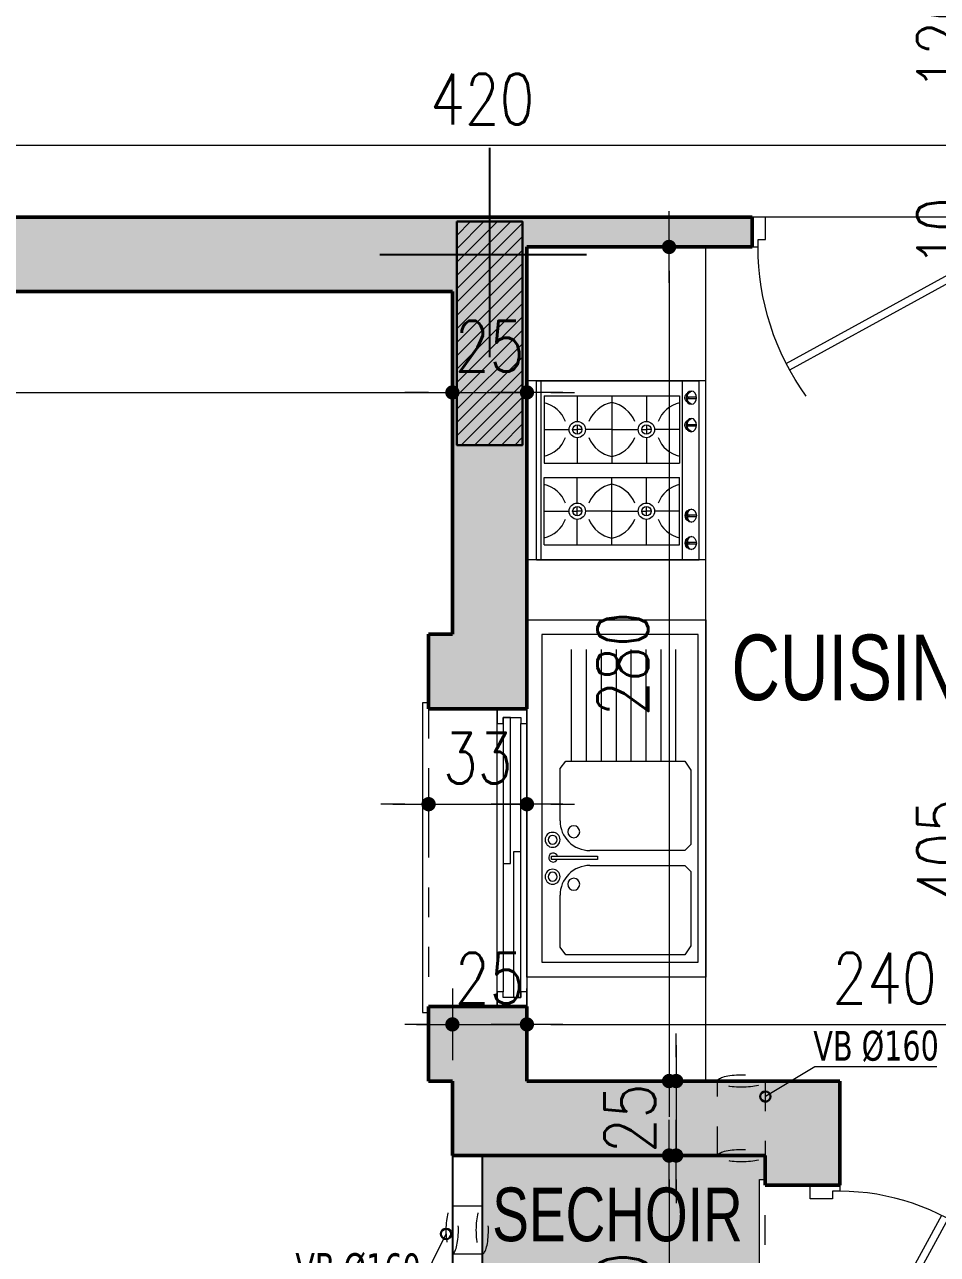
# Model space of a CAD drawing. Header units: millimetres. Extents: x 906 to 2589, y -1235 to -637.
# Drawn here: x 2503.765 to 2506.828, y -1219.846 to -1215.718 of the extents above; entities that cross this region are included whole.
import ezdxf

# ---------------------------------------------------------------- set-up
doc = ezdxf.new("R2010")
doc.units = ezdxf.units.MM
for name, pattern in [('AXES', [2, 1.25, -0.25, 0.25, -0.25]), ('CACHE', [0.375, 0.25, -0.125]), ('CONTINU', [0]), ('HIDDEN', [0.375, 0.25, -0.125])]:
    doc.linetypes.add(name, pattern=pattern)
doc.layers.get('DEFPOINTS').update_dxf_attribs({"color": 255, "lineweight": 13})
for name, color, linetype, lineweight in [('A-signe', 7, 'Continuous', 9), ('APPUITS', 7, 'Continuous', 18), ('DIM.', 4, 'Continuous', 25), ('Extracteur cuisine 300m3', 7, 'Continuous', 20), ('GARD- CORP', 7, 'Continuous', 25), ('interrompu', 7, 'HIDDEN', 15), ('MENUISERIE', 7, 'Continuous', 13), ('MUR 0.3', 7, 'Continuous', 30), ('MUR 0.5', 7, 'Continuous', 50), ('POTEAUX ARCH', 7, 'Continuous', 30), ('POTEAUX HACHURE', 7, 'Continuous', 15), ('SANITAIRE', 7, 'Continuous', 15), ('TEXTE', 7, 'Continuous', 20)]:
    doc.layers.add(name, color=color, linetype=linetype, lineweight=lineweight)
for name, color, linetype in [('AXE', 7, 'AXES'), ('TEINTE 3', 150, 'Continuous'), ('TEINTE SC', 254, 'Continuous')]:
    doc.layers.add(name, color=color, linetype=linetype)
doc.styles.add('atef', font='romans.shx', dxfattribs={"width": 0.8})
doc.styles.add('COTE', font='verdana.ttf', dxfattribs={"width": 0.7})
doc.styles.add('STYLE4', font='swisscl.ttf')
doc.dimstyles.new('COTEXT', dxfattribs={"dimscale": 0, "dimtxt": 0.17, "dimasz": 0.08, "dimexe": 0.015, "dimexo": 0.015, "dimgap": 0.07, "dimtad": 1, "dimdec": 0, "dimlfac": 100, "dimzin": 0, "dimdsep": 46, "dimtxsty": 'atef', "dimblk": 'SIG2', "dimcen": 0.15, "dimse1": 1, "dimse2": 1, "dimclrd": 256, "dimclre": 6, "dimclrt": 2, "dimadec": 0, "dimazin": 0, "dimtfac": 0.5, "dimtdec": 0, "dimtix": 1, "dimtmove": 2, "dimatfit": 1, "dimldrblk": 'SIG2', "dimfxl": 0.18, "dimtolj": 1, "dimtzin": 0, "dimlwd": 18, "dimarcsym": 0})

# ---------------------------------------------------------------- blocks, each defined once
blk = doc.blocks.new('EVIER 1.20-0.60')
at = {"layer": 'SANITAIRE', "linetype": 'Continuous'}
blk.add_lwpolyline([(0, 0.6), (-1.2, 0.6), (-1.2, 0), (0, 0)], close=True, dxfattribs=at)
for points in [[(-1.15, 0.575), (-0.05, 0.575)], [(-1.15, 0.05), (-1.15, 0.575)], [(-1.095, 0.55), (-1.125, 0.53)], [(-0.845, 0.55), (-1.095, 0.55)], [(-0.825, 0.53), (-0.845, 0.55)], [(-0.755, 0.55), (-0.775, 0.53)], [(-0.505, 0.55), (-0.755, 0.55)], [(-0.475, 0.53), (-0.505, 0.55)], [(-0.05, 0.575), (-0.05, 0.05)], [(-1.125, 0.53), (-1.125, 0.13)], [(-0.825, 0.2111), (-0.825, 0.53)], [(-0.775, 0.53), (-0.775, 0.2111)], [(-0.475, 0.13), (-0.475, 0.53)], [(-0.475, 0.5), (-0.1, 0.5)], [(-0.475, 0.45), (-0.1, 0.45)], [(-0.475, 0.4), (-0.1, 0.4)], [(-0.475, 0.35), (-0.1, 0.35)], [(-0.475, 0.3), (-0.1, 0.3)], [(-0.475, 0.25), (-0.1, 0.25)], [(-0.794, 0.237), (-0.805, 0.237)], [(-0.805, 0.237), (-0.805, 0.082)], [(-0.794, 0.082), (-0.794, 0.237)], [(-0.475, 0.2), (-0.1, 0.2)], [(-1.125, 0.13), (-1.0999, 0.1111)], [(-0.5001, 0.111), (-0.475, 0.13)], [(-0.475, 0.15), (-0.1, 0.15)], [(-1.0999, 0.1111), (-0.925, 0.1111)], [(-0.675, 0.1111), (-0.5001, 0.1111)], [(-0.05, 0.05), (-1.15, 0.05)], [(-0.805, 0.082), (-0.794, 0.082)]]:
    blk.add_lwpolyline(points, dxfattribs=at)
for points in [[(-0.825, 0.2111, -0.414214), (-0.925, 0.1111)], [(-0.675, 0.1111, -0.414214), (-0.775, 0.2111)], [(-0.888, 0.1772, -1), (-0.888, 0.1372, -1), (-0.888, 0.1772)], [(-0.712, 0.1772, -1), (-0.712, 0.1372, -1), (-0.712, 0.1772)], [(-0.863, 0.111, -1), (-0.863, 0.061, -1), (-0.863, 0.111)], [(-0.863, 0.101, -1), (-0.863, 0.071, -1), (-0.863, 0.101)], [(-0.7944, 0.1023, -5.432574), (-0.805, 0.1016)], [(-0.739, 0.111, -1), (-0.739, 0.061, -1), (-0.739, 0.111)], [(-0.739, 0.101, -1), (-0.739, 0.071, -1), (-0.739, 0.101)]]:
    blk.add_lwpolyline(points, format="xyb", dxfattribs=at)
blk = doc.blocks.new('P - 0.80')
at = {"layer": 'MENUISERIE'}
for points in [[(-0.6991, 0.3412), (-0.0325, -0.0217), (-0.02, 0), (-0.6875, 0.3633)], [(-0.8, 0), (-0.78, 0), (-0.78, -0.025), (-0.755, -0.025), (-0.755, -0.1), (-0.8, -0.1)], [(0, 0), (-0.02, 0), (-0.02, -0.025), (-0.045, -0.025), (-0.045, -0.1), (0, -0.1)]]:
    blk.add_lwpolyline(points, dxfattribs=at)
blk.add_arc((-0.02, 0), 0.76, 142.5454, 180, dxfattribs=at)
blk = doc.blocks.new('PORTE 0.90')
at = {"layer": 'MENUISERIE'}
for points in [[(-0.7859, 0.3911), (-0.0325, -0.0217), (-0.02, 0), (-0.7742, 0.4132)], [(-0.9, 0), (-0.88, 0), (-0.88, -0.025), (-0.855, -0.025), (-0.855, -0.1), (-0.9, -0.1)], [(0, 0), (-0.02, 0), (-0.02, -0.025), (-0.045, -0.025), (-0.045, -0.1), (0, -0.1)]]:
    blk.add_lwpolyline(points, dxfattribs=at)
blk.add_arc((-0.02, 0), 0.86, 144.3645, 180, dxfattribs=at)
blk = doc.blocks.new('SIG2')
at = {"layer": 'A-signe'}
for p, q in [((0, 1.5), (0, 0.5)), ((-1.5, 0), (-0.5, 0)), ((-0.5, 0), (0.5, 0)), ((0, 0.5), (0, -0.5)), ((0.5, 0), (1.5, 0)), ((0, -0.5), (0, -1.5))]:
    blk.add_line(p, q, dxfattribs=at)
at = {"layer": 'A-signe', "const_width": 0.3}
blk.add_lwpolyline([(-0.15, 0, 1), (0.15, 0, 1)], format="xyb", close=True, dxfattribs=at)
blk = doc.blocks.new('*D758')
at = {"layer": 'DEFPOINTS', "color": 0, "transparency": 16777216}
for p in [(2505.451, -1219.0738), (2505.451, -1219.264), (2505.201, -1219.514)]:
    blk.add_point(p, dxfattribs=at)
at = {"layer": 'DIM.', "lineweight": 18, "transparency": 16777216}
for p, q in [((2505.121, -1219.0738), (2505.041, -1219.0738)), ((2505.201, -1219.0738), (2505.451, -1219.0738)), ((2505.531, -1219.0738), (2505.611, -1219.0738))]:
    blk.add_line(p, q, dxfattribs=at)
at = {"layer": 'DIM.', "lineweight": 18, "transparency": 16777216, "xscale": 0.08, "yscale": 0.08, "zscale": 0.08}
blk.add_blockref('SIG2', (2505.201, -1219.0738), dxfattribs=at)
at = {"layer": 'DIM.', "lineweight": 18, "transparency": 16777216, "xscale": 0.08, "yscale": 0.08, "zscale": 0.08, "rotation": 180}
blk.add_blockref('SIG2', (2505.451, -1219.0738), dxfattribs=at)
at = {"layer": 'DIM.', "color": 2, "transparency": 16777216, "insert": (2505.326, -1218.9188), "char_height": 0.17, "attachment_point": 5, "style": 'atef'}
blk.add_mtext('\\A1;25', dxfattribs=at)
blk = doc.blocks.new('*D759')
at = {"layer": 'DEFPOINTS', "color": 0, "transparency": 16777216}
for p in [(2507.851, -1218.2506), (2507.851, -1219.0738), (2505.451, -1219.264)]:
    blk.add_point(p, dxfattribs=at)
at = {"layer": 'DIM.', "lineweight": 18, "transparency": 16777216}
blk.add_line((2505.531, -1219.0738), (2507.771, -1219.0738), dxfattribs=at)
at = {"layer": 'DIM.', "lineweight": 18, "transparency": 16777216, "xscale": 0.08, "yscale": 0.08, "zscale": 0.08, "rotation": 180}
blk.add_blockref('SIG2', (2505.451, -1219.0738), dxfattribs=at)
at = {"layer": 'DIM.', "lineweight": 18, "transparency": 16777216, "xscale": 0.08, "yscale": 0.08, "zscale": 0.08}
blk.add_blockref('SIG2', (2507.851, -1219.0738), dxfattribs=at)
at = {"layer": 'DIM.', "color": 2, "transparency": 16777216, "insert": (2506.651, -1218.9188), "char_height": 0.17, "attachment_point": 5, "style": 'atef'}
blk.add_mtext('\\A1;240', dxfattribs=at)
blk = doc.blocks.new('*D620')
at = {"layer": 'DEFPOINTS', "color": 0, "transparency": 16777216}
for p in [(2505.6611, -1216.464), (2507.0008, -1220.514), (2507.201, -1220.514)]:
    blk.add_point(p, dxfattribs=at)
at = {"layer": 'DIM.', "lineweight": 18, "transparency": 16777216}
blk.add_line((2507.0008, -1216.544), (2507.0008, -1220.434), dxfattribs=at)
at = {"layer": 'DIM.', "lineweight": 18, "transparency": 16777216, "xscale": 0.08, "yscale": 0.08, "zscale": 0.08}
for p, rotation in [((2507.0008, -1216.464), 90), ((2507.0008, -1220.514), 270)]:
    blk.add_blockref('SIG2', p, dxfattribs=dict(at, rotation=rotation))
at = {"layer": 'DIM.', "color": 2, "transparency": 16777216, "insert": (2506.8458, -1218.489), "char_height": 0.17, "attachment_point": 5, "rotation": 90, "style": 'atef'}
blk.add_mtext('\\A1;405', dxfattribs=at)
blk = doc.blocks.new('KITCHEN  AID 30')
for p, q in [((-150, 0), (150, 0)), ((-150, 0), (-150, -272.5)), ((150, 0), (150, -272.5)), ((-150, -7.5), (150, -7.5)), ((-125, -12.5), (-125, -240)), ((-125, -12.5), (-12, -12.5)), ((-68.5, -12.5), (-68.5, -54.5)), ((-12, -12.5), (-12, -240)), ((12, -12.5), (12, -240)), ((125, -12.5), (12, -12.5)), ((68.5, -12.5), (68.5, -54.5)), ((125, -12.5), (125, -240)), ((-68.5, -60.4), (-68.5, -68.3)), ((68.5, -60.4), (68.5, -68.3)), ((-125, -68.3), (-82.2, -68.3)), ((-76.3, -68.3), (-60.7, -68.3)), ((-68.5, -76.1), (-68.5, -68.3)), ((-68.5, -126.5), (-68.5, -82)), ((-54.8, -68.3), (-12, -68.3)), ((54.8, -68.3), (12, -68.3)), ((76.3, -68.3), (60.7, -68.3)), ((68.5, -76.1), (68.5, -68.3)), ((68.5, -126.5), (68.5, -82)), ((125, -68.3), (82.2, -68.3)), ((-125, -126.2), (-12, -126.2)), ((-68.5, -126), (-68.5, -170.5)), ((125, -126.2), (12, -126.2)), ((68.5, -126), (68.5, -170.5)), ((-125, -184.2), (-82.2, -184.2)), ((-76.3, -184.2), (-60.7, -184.2)), ((-68.5, -176.4), (-68.5, -184.2)), ((-68.5, -192.1), (-68.5, -184.2)), ((-54.8, -184.2), (-12, -184.2)), ((54.8, -184.2), (12, -184.2)), ((76.3, -184.2), (60.7, -184.2)), ((68.5, -176.4), (68.5, -184.2)), ((68.5, -192.1), (68.5, -184.2)), ((125, -184.2), (82.2, -184.2)), ((-68.5, -240), (-68.5, -198)), ((68.5, -240), (68.5, -198)), ((-150, -245), (150, -245)), ((-125, -240), (-12, -240)), ((125, -240), (12, -240)), ((-123.2, -252.5), (-123.2, -268.1)), ((-120.7, -255.2), (-123.2, -255.2)), ((-120.7, -252.5), (-120.7, -268.1)), ((-77.2, -252.5), (-77.2, -268.1)), ((-74.7, -255.2), (-77.2, -255.2)), ((-74.7, -252.5), (-74.7, -268.1)), ((74.7, -252.7), (74.7, -268.2)), ((74.7, -255.4), (77.2, -255.4)), ((77.2, -252.7), (77.2, -268.2)), ((120.7, -252.7), (120.7, -268.2)), ((120.7, -255.4), (123.2, -255.4)), ((123.2, -252.7), (123.2, -268.2)), ((-150, -272.5), (150, -272.5))]:
    blk.add_line(p, q)
for centre, radius in [((-68.5, -68.3), 13.7), ((-68.5, -68.3), 7.82), ((68.5, -68.3), 13.7), ((68.5, -68.3), 7.82), ((-68.5, -184.2), 13.7), ((-68.5, -184.2), 7.82), ((68.5, -184.2), 13.7), ((68.5, -184.2), 7.82)]:
    blk.add_circle(centre, radius)
for centre, start, end in [((-63.7, -1.3), 192.7674, 248.8188), ((-73.3, -1.3), 291.1812, 347.2326), ((73.3, -1.3), 192.7674, 248.8188), ((63.7, -1.3), 291.1812, 347.2326), ((-63.7, -135.2), 111.1812, 170.1161), ((-73.3, -135.2), 9.8839, 68.8188), ((73.3, -135.2), 111.1812, 170.1161), ((63.7, -135.2), 9.8839, 68.8188), ((-63.7, -117.3), 189.8839, 248.8188), ((-73.3, -117.3), 291.1812, 350.1161), ((73.3, -117.3), 189.8839, 248.8188), ((63.7, -117.3), 291.1812, 350.1161), ((-63.7, -251.2), 111.1812, 167.2326), ((-73.3, -251.2), 12.7674, 68.8188), ((73.3, -251.2), 111.1812, 167.2326), ((63.7, -251.2), 12.7674, 68.8188)]:
    blk.add_arc(centre, 50.7, start, end)
for centre in [(-122, -259.4), (-76, -259.4)]:
    blk.add_ellipse(centre, major_axis=(-11.1, 0), ratio=0.7838)
for centre, major_axis, ratio, start_param, end_param in [((-122, -261.2), (-11.1, 0), 0.7838, 3.244352, 6.180426), ((-122, -254.5), (-8.35, 0), 0.700025, 3.302477, 6.122301), ((-76, -261.2), (-11.1, 0), 0.7838, 3.244352, 6.180426), ((-76, -254.5), (-8.35, 0), 0.700025, 3.302477, 6.122301)]:
    blk.add_ellipse(centre, major_axis=major_axis, ratio=ratio, start_param=start_param, end_param=end_param)
at = {"extrusion": (0, 0, -1)}
for centre in [(76, -259.6), (122, -259.6)]:
    blk.add_ellipse(centre, major_axis=(11.1, 0), ratio=0.7838, dxfattribs=at)
for centre, major_axis, ratio, start_param, end_param in [((76, -261.4), (11.1, 0), 0.7838, 3.244352, 6.180426), ((76, -254.7), (8.35, 0), 0.700025, 3.302477, 6.122301), ((122, -261.4), (11.1, 0), 0.7838, 3.244352, 6.180426), ((122, -254.7), (8.35, 0), 0.700025, 3.302477, 6.122301)]:
    blk.add_ellipse(centre, major_axis=major_axis, ratio=ratio, start_param=start_param, end_param=end_param, dxfattribs=at)
blk = doc.blocks.new('*D784')
at = {"layer": 'DEFPOINTS', "color": 0, "transparency": 16777216}
for p in [(2507.401, -1216.1226), (2503.201, -1216.364), (2507.401, -1216.3641)]:
    blk.add_point(p, dxfattribs=at)
at = {"layer": 'DIM.', "lineweight": 18, "transparency": 16777216}
blk.add_line((2503.281, -1216.1226), (2507.321, -1216.1226), dxfattribs=at)
at = {"layer": 'DIM.', "lineweight": 18, "transparency": 16777216, "xscale": 0.08, "yscale": 0.08, "zscale": 0.08, "rotation": 180}
blk.add_blockref('SIG2', (2503.201, -1216.1226), dxfattribs=at)
at = {"layer": 'DIM.', "lineweight": 18, "transparency": 16777216, "xscale": 0.08, "yscale": 0.08, "zscale": 0.08}
blk.add_blockref('SIG2', (2507.401, -1216.1226), dxfattribs=at)
at = {"layer": 'DIM.', "color": 2, "transparency": 16777216, "insert": (2505.301, -1215.9676), "char_height": 0.17, "attachment_point": 5, "style": 'atef'}
blk.add_mtext('\\A1;420', dxfattribs=at)
blk = doc.blocks.new('*D643')
at = {"layer": 'DEFPOINTS', "color": 0, "transparency": 16777216}
for p in [(2506.2316, -1216.364), (2507.0008, -1216.364), (2506.2316, -1216.464)]:
    blk.add_point(p, dxfattribs=at)
at = {"layer": 'DIM.', "lineweight": 18, "transparency": 16777216}
for p, q in [((2507.0008, -1216.284), (2507.0008, -1216.204)), ((2507.0008, -1216.464), (2507.0008, -1216.364)), ((2507.0008, -1216.544), (2507.0008, -1216.624))]:
    blk.add_line(p, q, dxfattribs=at)
at = {"layer": 'DIM.', "lineweight": 18, "transparency": 16777216, "xscale": 0.08, "yscale": 0.08, "zscale": 0.08}
for p, rotation in [((2507.0008, -1216.364), 270), ((2507.0008, -1216.464), 90)]:
    blk.add_blockref('SIG2', p, dxfattribs=dict(at, rotation=rotation))
at = {"layer": 'DIM.', "color": 2, "transparency": 16777216, "insert": (2506.8458, -1216.414), "char_height": 0.17, "attachment_point": 5, "rotation": 90, "style": 'atef'}
blk.add_mtext('\\A1;10', dxfattribs=at)
blk = doc.blocks.new('*D644')
at = {"layer": 'DEFPOINTS', "color": 0, "transparency": 16777216}
for p in [(2507.0008, -1215.164), (2507.1141, -1215.164), (2506.1053, -1216.364)]:
    blk.add_point(p, dxfattribs=at)
at = {"layer": 'DIM.', "lineweight": 18, "transparency": 16777216}
blk.add_line((2507.0008, -1216.284), (2507.0008, -1215.244), dxfattribs=at)
at = {"layer": 'DIM.', "lineweight": 18, "transparency": 16777216, "xscale": 0.08, "yscale": 0.08, "zscale": 0.08}
for p, rotation in [((2507.0008, -1215.164), 90), ((2507.0008, -1216.364), 270)]:
    blk.add_blockref('SIG2', p, dxfattribs=dict(at, rotation=rotation))
at = {"layer": 'DIM.', "color": 2, "transparency": 16777216, "insert": (2506.8458, -1215.764), "char_height": 0.17, "attachment_point": 5, "rotation": 90, "style": 'atef'}
blk.add_mtext('\\A1;120', dxfattribs=at)
blk = doc.blocks.new('*D871')
at = {"layer": 'DEFPOINTS', "color": 0, "transparency": 16777216}
for p in [(2505.451, -1216.7353), (2505.201, -1216.7772), (2505.451, -1216.9524)]:
    blk.add_point(p, dxfattribs=at)
at = {"layer": 'DIM.', "lineweight": 18, "transparency": 16777216}
for p, q in [((2505.121, -1216.9524), (2505.041, -1216.9524)), ((2505.201, -1216.9524), (2505.451, -1216.9524)), ((2505.531, -1216.9524), (2505.611, -1216.9524))]:
    blk.add_line(p, q, dxfattribs=at)
at = {"layer": 'DIM.', "lineweight": 18, "transparency": 16777216, "xscale": 0.08, "yscale": 0.08, "zscale": 0.08}
blk.add_blockref('SIG2', (2505.201, -1216.9524), dxfattribs=at)
at = {"layer": 'DIM.', "lineweight": 18, "transparency": 16777216, "xscale": 0.08, "yscale": 0.08, "zscale": 0.08, "rotation": 180}
blk.add_blockref('SIG2', (2505.451, -1216.9524), dxfattribs=at)
at = {"layer": 'DIM.', "color": 2, "transparency": 16777216, "insert": (2505.326, -1216.7974), "char_height": 0.17, "attachment_point": 5, "style": 'atef'}
blk.add_mtext('\\A1;25', dxfattribs=at)
blk = doc.blocks.new('*D880')
at = {"layer": 'DEFPOINTS', "color": 0, "transparency": 16777216}
for p in [(2505.928, -1216.464), (2505.928, -1219.264), (2505.928, -1219.264)]:
    blk.add_point(p, dxfattribs=at)
at = {"layer": 'DIM.', "lineweight": 18, "transparency": 16777216}
blk.add_line((2505.928, -1216.544), (2505.928, -1219.184), dxfattribs=at)
at = {"layer": 'DIM.', "lineweight": 18, "transparency": 16777216, "xscale": 0.08, "yscale": 0.08, "zscale": 0.08}
for p, rotation in [((2505.928, -1216.464), 90), ((2505.928, -1219.264), 270)]:
    blk.add_blockref('SIG2', p, dxfattribs=dict(at, rotation=rotation))
at = {"layer": 'DIM.', "color": 2, "transparency": 16777216, "insert": (2505.773, -1217.864), "char_height": 0.17, "attachment_point": 5, "rotation": 90, "style": 'atef'}
blk.add_mtext('\\A1;280', dxfattribs=at)
blk = doc.blocks.new('*D881')
at = {"layer": 'DEFPOINTS', "color": 0, "transparency": 16777216}
for p in [(2505.9519, -1219.264), (2505.9519, -1219.514), (2506.251, -1219.514)]:
    blk.add_point(p, dxfattribs=at)
at = {"layer": 'DIM.', "lineweight": 18, "transparency": 16777216}
for p, q in [((2505.9519, -1219.184), (2505.9519, -1219.104)), ((2505.9519, -1219.264), (2505.9519, -1219.514)), ((2505.9519, -1219.594), (2505.9519, -1219.674))]:
    blk.add_line(p, q, dxfattribs=at)
at = {"layer": 'DIM.', "lineweight": 18, "transparency": 16777216, "xscale": 0.08, "yscale": 0.08, "zscale": 0.08}
for p, rotation in [((2505.9519, -1219.264), 270), ((2505.9519, -1219.514), 90)]:
    blk.add_blockref('SIG2', p, dxfattribs=dict(at, rotation=rotation))
at = {"layer": 'DIM.', "color": 2, "transparency": 16777216, "insert": (2505.7969, -1219.389), "char_height": 0.17, "attachment_point": 5, "rotation": 90, "style": 'atef'}
blk.add_mtext('\\A1;25', dxfattribs=at)
blk = doc.blocks.new('*D882')
at = {"layer": 'DEFPOINTS', "color": 0, "transparency": 16777216}
for p in [(2506.251, -1219.514), (2505.928, -1220.514), (2506.251, -1220.514)]:
    blk.add_point(p, dxfattribs=at)
at = {"layer": 'DIM.', "lineweight": 18, "transparency": 16777216}
blk.add_line((2505.928, -1219.594), (2505.928, -1220.434), dxfattribs=at)
at = {"layer": 'DIM.', "lineweight": 18, "transparency": 16777216, "xscale": 0.08, "yscale": 0.08, "zscale": 0.08}
for p, rotation in [((2505.928, -1219.514), 90), ((2505.928, -1220.514), 270)]:
    blk.add_blockref('SIG2', p, dxfattribs=dict(at, rotation=rotation))
at = {"layer": 'DIM.', "color": 2, "transparency": 16777216, "insert": (2505.773, -1220.014), "char_height": 0.17, "attachment_point": 5, "rotation": 90, "style": 'atef'}
blk.add_mtext('\\A1;100', dxfattribs=at)
blk = doc.blocks.new('*D885')
at = {"layer": 'DEFPOINTS', "color": 0, "transparency": 16777216}
for p in [(2505.121, -1218.014), (2505.451, -1218.014), (2505.451, -1218.3346)]:
    blk.add_point(p, dxfattribs=at)
at = {"layer": 'DIM.', "lineweight": 18, "transparency": 16777216}
for p, q in [((2505.041, -1218.3346), (2504.961, -1218.3346)), ((2505.121, -1218.3346), (2505.451, -1218.3346)), ((2505.531, -1218.3346), (2505.611, -1218.3346))]:
    blk.add_line(p, q, dxfattribs=at)
at = {"layer": 'DIM.', "lineweight": 18, "transparency": 16777216, "xscale": 0.08, "yscale": 0.08, "zscale": 0.08}
blk.add_blockref('SIG2', (2505.121, -1218.3346), dxfattribs=at)
at = {"layer": 'DIM.', "lineweight": 18, "transparency": 16777216, "xscale": 0.08, "yscale": 0.08, "zscale": 0.08, "rotation": 180}
blk.add_blockref('SIG2', (2505.451, -1218.3346), dxfattribs=at)
at = {"layer": 'DIM.', "color": 2, "transparency": 16777216, "insert": (2505.286, -1218.1796), "char_height": 0.17, "attachment_point": 5, "style": 'atef'}
blk.add_mtext('\\A1;33', dxfattribs=at)
blk = doc.blocks.new('*D749')
at = {"layer": 'DEFPOINTS', "color": 0, "transparency": 16777216}
for p in [(2505.201, -1216.9524), (2501.301, -1217.4526), (2505.201, -1217.5011)]:
    blk.add_point(p, dxfattribs=at)
at = {"layer": 'DIM.', "lineweight": 18, "transparency": 16777216}
blk.add_line((2501.381, -1216.9524), (2505.121, -1216.9524), dxfattribs=at)
at = {"layer": 'DIM.', "lineweight": 18, "transparency": 16777216, "xscale": 0.08, "yscale": 0.08, "zscale": 0.08, "rotation": 180}
blk.add_blockref('SIG2', (2501.301, -1216.9524), dxfattribs=at)
at = {"layer": 'DIM.', "lineweight": 18, "transparency": 16777216, "xscale": 0.08, "yscale": 0.08, "zscale": 0.08}
blk.add_blockref('SIG2', (2505.201, -1216.9524), dxfattribs=at)
at = {"layer": 'DIM.', "color": 2, "transparency": 16777216, "insert": (2503.251, -1216.7974), "char_height": 0.17, "attachment_point": 5, "style": 'atef'}
blk.add_mtext('\\A1;390', dxfattribs=at)

msp = doc.modelspace()

# ---------------------------------------------------------------- hatches: boundary and pattern name
at = {"layer": 'POTEAUX HACHURE'}
h = msp.add_hatch(dxfattribs=at)
h.set_pattern_fill('ANSI31', color=256, scale=0.01)
h.set_pattern_definition([(45, (1395.243198, -322.49866), (-0.0224506403, 0.0224506403), [])])
h.paths.add_polyline_path([(2505.216, -1216.379), (2505.4361, -1216.379), (2505.4361, -1217.129), (2505.216, -1217.129)])
at = {"layer": 'TEINTE 3', "linetype": 'CONTINU'}
h = msp.add_hatch(color=256, dxfattribs=at)
h.dxf.hatch_style = 1
h.paths.add_polyline_path([(2505.451, -1216.464), (2506.2067, -1216.464), (2506.2067, -1216.364), (2503.201, -1216.364), (2503.201, -1216.0132), (2503.101, -1216.0132), (2503.101, -1216.364), (2502.101, -1216.364), (2502.101, -1216.614), (2505.201, -1216.614), (2505.201, -1217.764), (2505.121, -1217.764), (2505.121, -1218.014), (2505.451, -1218.014)])
h = msp.add_hatch(color=256, dxfattribs=at)
h.dxf.hatch_style = 1
h.paths.add_polyline_path([(2506.501, -1219.264), (2505.451, -1219.264), (2505.451, -1219.014), (2505.121, -1219.014), (2505.121, -1219.264), (2505.201, -1219.264), (2505.201, -1219.514), (2506.251, -1219.514), (2506.251, -1219.614), (2506.501, -1219.614)])
at = {"layer": 'TEINTE SC', "linetype": 'Continuous'}
h = msp.add_hatch(color=256, dxfattribs=at)
h.dxf.hatch_style = 1
h.paths.add_polyline_path([(2506.231, -1219.594), (2506.251, -1219.594), (2506.251, -1219.514), (2505.3013, -1219.514), (2505.3013, -1220.514), (2505.6811, -1220.514), (2506.251, -1220.514), (2506.251, -1220.434), (2506.231, -1220.434)])
h.paths.add_polyline_path([(2506.231, -1220.794), (2506.251, -1220.794), (2506.251, -1220.714), (2505.6811, -1220.714), (2505.6811, -1220.764), (2505.3013, -1220.764), (2505.3013, -1221.714), (2506.251, -1221.714), (2506.251, -1221.634), (2506.231, -1221.634)])

# ---------------------------------------------------------------- linework, layer by layer
at = {"layer": 'APPUITS'}
for points in [[(2505.121, -1217.994), (2505.101, -1217.994), (2505.101, -1219.034), (2505.121, -1219.034)], [(2506.251, -1220.434), (2506.231, -1220.434), (2506.231, -1219.594), (2506.251, -1219.594)]]:
    msp.add_lwpolyline(points, dxfattribs=at)
at = {"layer": 'AXE'}
for p, q in [((2505.326, -1216.1309), (2505.326, -1216.8339)), ((2504.9576, -1216.489), (2505.6508, -1216.489))]:
    msp.add_line(p, q, dxfattribs=at)
at = {"layer": 'Extracteur cuisine 300m3', "linetype": 'CACHE', "ltscale": 0.15}
for p, q in [((2506.2507, -1219.2651), (2506.251, -1219.516)), ((2505.2995, -1219.684), (2505.1986, -1219.6838))]:
    msp.add_line(p, q, dxfattribs=at)
for points in [[(2506.091, -1219.516), (2506.0907, -1219.2652)], [(2505.1986, -1219.8438), (2505.2994, -1219.8441)]]:
    msp.add_lwpolyline(points, dxfattribs=at)
for centre in [(2506.1705, -1219.2637), (2506.1707, -1219.5145)]:
    msp.add_ellipse(centre, major_axis=(-0.08, 0), ratio=0.260794, dxfattribs=at)
at = {"layer": 'Extracteur cuisine 300m3', "linetype": 'CACHE', "ltscale": 0.15, "extrusion": (0, 0, -1)}
for centre in [(2505.2002, -1219.764), (2505.301, -1219.7643)]:
    msp.add_ellipse(centre, major_axis=(0, -0.08), ratio=0.260794, dxfattribs=at)
at = {"layer": 'GARD- CORP'}
for p, q in [((2505.201, -1219.514), (2505.201, -1220.514)), ((2505.301, -1219.514), (2505.301, -1220.514))]:
    msp.add_line(p, q, dxfattribs=at)
at = {"layer": 'interrompu', "ltscale": 0.2}
for p, q in [((2505.121, -1218.014), (2505.121, -1219.014)), ((2506.251, -1220.414), (2506.251, -1219.614))]:
    msp.add_line(p, q, dxfattribs=at)
at = {"layer": 'MENUISERIE'}
msp.add_line((2507.1067, -1216.364), (2506.2067, -1216.364), dxfattribs=at)
at = {"layer": 'MENUISERIE', "color": 2, "linetype": 'Continuous'}
for p, q in [((2505.351, -1219.014), (2505.351, -1218.014)), ((2505.451, -1218.014), (2505.451, -1219.014)), ((2505.371, -1218.064), (2505.371, -1218.964)), ((2505.431, -1218.964), (2505.431, -1218.064))]:
    msp.add_line(p, q, dxfattribs=at)
at = {"layer": 'MENUISERIE', "color": 2, "linetype": 'Continuous', "extrusion": (0, 0, -1)}
for points in [[(-2505.351, -1218.014), (-2505.351, -1218.064), (-2505.371, -1218.064), (-2505.371, -1218.044), (-2505.431, -1218.044), (-2505.431, -1218.064), (-2505.451, -1218.064), (-2505.451, -1218.014), (-2505.451, -1218.014)], [(-2505.371, -1218.534), (-2505.396, -1218.534), (-2505.396, -1218.044), (-2505.371, -1218.044), (-2505.371, -1218.044)], [(-2505.406, -1218.984), (-2505.431, -1218.984), (-2505.431, -1218.494), (-2505.406, -1218.494), (-2505.406, -1218.494)], [(-2505.351, -1219.014), (-2505.451, -1219.014), (-2505.451, -1218.964), (-2505.431, -1218.964), (-2505.431, -1218.984), (-2505.371, -1218.984), (-2505.371, -1218.964), (-2505.351, -1218.964), (-2505.351, -1218.964)]]:
    msp.add_lwpolyline(points, close=True, dxfattribs=at)
at = {"layer": 'MUR 0.3'}
for centre in [(2506.2511, -1219.3159), (2505.1796, -1219.7773)]:
    msp.add_circle(centre, 0.0173, dxfattribs=at)
at = {"layer": 'MUR 0.5'}
for p, q in [((2506.2067, -1216.364), (2503.201, -1216.364)), ((2506.2067, -1216.464), (2506.2067, -1216.364)), ((2505.451, -1216.464), (2505.451, -1218.014)), ((2505.451, -1216.464), (2506.2067, -1216.464)), ((2505.201, -1216.614), (2502.101, -1216.614)), ((2505.201, -1216.614), (2505.201, -1217.764)), ((2505.121, -1218.014), (2505.121, -1217.764)), ((2505.121, -1217.764), (2505.201, -1217.764)), ((2505.451, -1218.014), (2505.121, -1218.014)), ((2505.121, -1219.264), (2505.121, -1219.014)), ((2505.121, -1219.014), (2505.451, -1219.014)), ((2505.451, -1219.014), (2505.451, -1219.264)), ((2505.201, -1219.264), (2505.121, -1219.264)), ((2505.201, -1219.264), (2505.201, -1219.514)), ((2505.451, -1219.264), (2506.501, -1219.264)), ((2506.501, -1219.264), (2506.501, -1219.614)), ((2505.201, -1219.514), (2506.251, -1219.514)), ((2506.251, -1219.514), (2506.251, -1219.614)), ((2506.251, -1219.614), (2506.501, -1219.614))]:
    msp.add_line(p, q, dxfattribs=at)
at = {"layer": 'POTEAUX ARCH'}
msp.add_lwpolyline([(2505.216, -1216.379), (2505.4361, -1216.379), (2505.4361, -1217.129), (2505.216, -1217.129)], close=True, dxfattribs=at)
at = {"layer": 'SANITAIRE'}
for p, q in [((2506.0509, -1219.2641), (2506.0509, -1216.4641)), ((2506.051, -1219.264), (2506.051, -1216.464)), ((2506.0511, -1216.914), (2505.451, -1216.914)), ((2506.0511, -1217.514), (2505.451, -1217.514))]:
    msp.add_line(p, q, dxfattribs=at)
at = {"layer": 'TEXTE'}
for points in [[(2506.8268, -1219.2158), (2506.4176, -1219.2158), (2506.2511, -1219.3159)], [(2504.679, -1219.9621), (2505.0883, -1219.9621), (2505.1796, -1219.7773)]]:
    msp.add_lwpolyline(points, dxfattribs=at)

# ---------------------------------------------------------------- block references
at = {"layer": 'MENUISERIE', "xscale": -1, "rotation": 180}
msp.add_blockref('PORTE 0.90', (2507.1067, -1216.464), dxfattribs=at)
at = {"layer": 'MENUISERIE', "rotation": 270}
msp.add_blockref('P - 0.80', (2506.501, -1220.414), dxfattribs=at)
at = {"layer": 'SANITAIRE', "xscale": 0.002, "yscale": 0.002, "zscale": 0.002, "rotation": 90.00000000002275}
msp.add_blockref('KITCHEN  AID 30', (2505.4835, -1217.214), dxfattribs=at)
at = {"layer": 'SANITAIRE', "xscale": -1, "rotation": 270.0000000000227}
msp.add_blockref('EVIER 1.20-0.60', (2505.4511, -1217.7152), dxfattribs=at)

# ---------------------------------------------------------------- texts
at = {"layer": 'Extracteur cuisine 300m3', "lineweight": 25, "style": 'COTE', "width": 0.7}
for rotation, p in [(0.2204, (2506.4125, -1219.1962, 0)), (359.7796, (2504.6736, -1219.941, 0))]:
    msp.add_text('VB %%C160', height=0.1, rotation=rotation, dxfattribs=at).set_placement(p)
at = {"layer": 'TEXTE', "style": 'STYLE4'}
for s, height, p in [('CUISINE', 0.22, (2506.1374, -1217.9855)), ('SECHOIR', 0.18, (2505.3346, -1219.8016))]:
    msp.add_text(s, height=height, dxfattribs=at).set_placement(p)

# ---------------------------------------------------------------- dimensions: what is measured, and where the dimension line sits
at = {"layer": 'DIM.'}
for base, p1, p2, picture, middle in [((2507.0008, -1215.164), (2506.1053, -1216.364), (2507.1141, -1215.164), '*D644', (2506.8458, -1215.764)), ((2507.0008, -1216.364), (2506.2316, -1216.464), (2506.2316, -1216.364), '*D643', (2506.8458, -1216.414)), ((2507.0008, -1220.514), (2505.6611, -1216.464), (2507.201, -1220.514), '*D620', (2506.8458, -1218.489)), ((2505.928, -1219.264), (2505.928, -1216.464), (2505.928, -1219.264), '*D880', (2505.773, -1217.864)), ((2505.9519, -1219.514), (2505.9519, -1219.264), (2506.251, -1219.514), '*D881', (2505.7969, -1219.389)), ((2505.928, -1220.514), (2506.251, -1219.514), (2506.251, -1220.514), '*D882', (2505.773, -1220.014))]:
    dim = msp.add_linear_dim(base=base, p1=p1, p2=p2, angle=90, dimstyle='COTEXT', override={"dimscale": 1}, dxfattribs=at)
    dim.commit()
    dim.dimension.update_dxf_attribs({"geometry": picture, "text_midpoint": middle})
for base, p1, p2, picture, middle in [((2507.401, -1216.1226), (2503.201, -1216.364), (2507.401, -1216.3641), '*D784', (2505.301, -1215.9676)), ((2505.201, -1216.9524), (2501.301, -1217.4526), (2505.201, -1217.5011), '*D749', (2503.251, -1216.7974)), ((2505.451, -1216.9524), (2505.201, -1216.7772), (2505.451, -1216.7353), '*D871', (2505.326, -1216.7974)), ((2505.451, -1218.3346), (2505.121, -1218.014), (2505.451, -1218.014), '*D885', (2505.286, -1218.1796)), ((2507.851, -1219.0738), (2505.451, -1219.264), (2507.851, -1218.2506), '*D759', (2506.651, -1218.9188)), ((2505.451, -1219.0738), (2505.201, -1219.514), (2505.451, -1219.264), '*D758', (2505.326, -1218.9188))]:
    dim = msp.add_linear_dim(base=base, p1=p1, p2=p2, dimstyle='COTEXT', override={"dimscale": 1}, dxfattribs=at)
    dim.commit()
    dim.dimension.update_dxf_attribs({"geometry": picture, "text_midpoint": middle})

doc.saveas('drawing.dxf')
